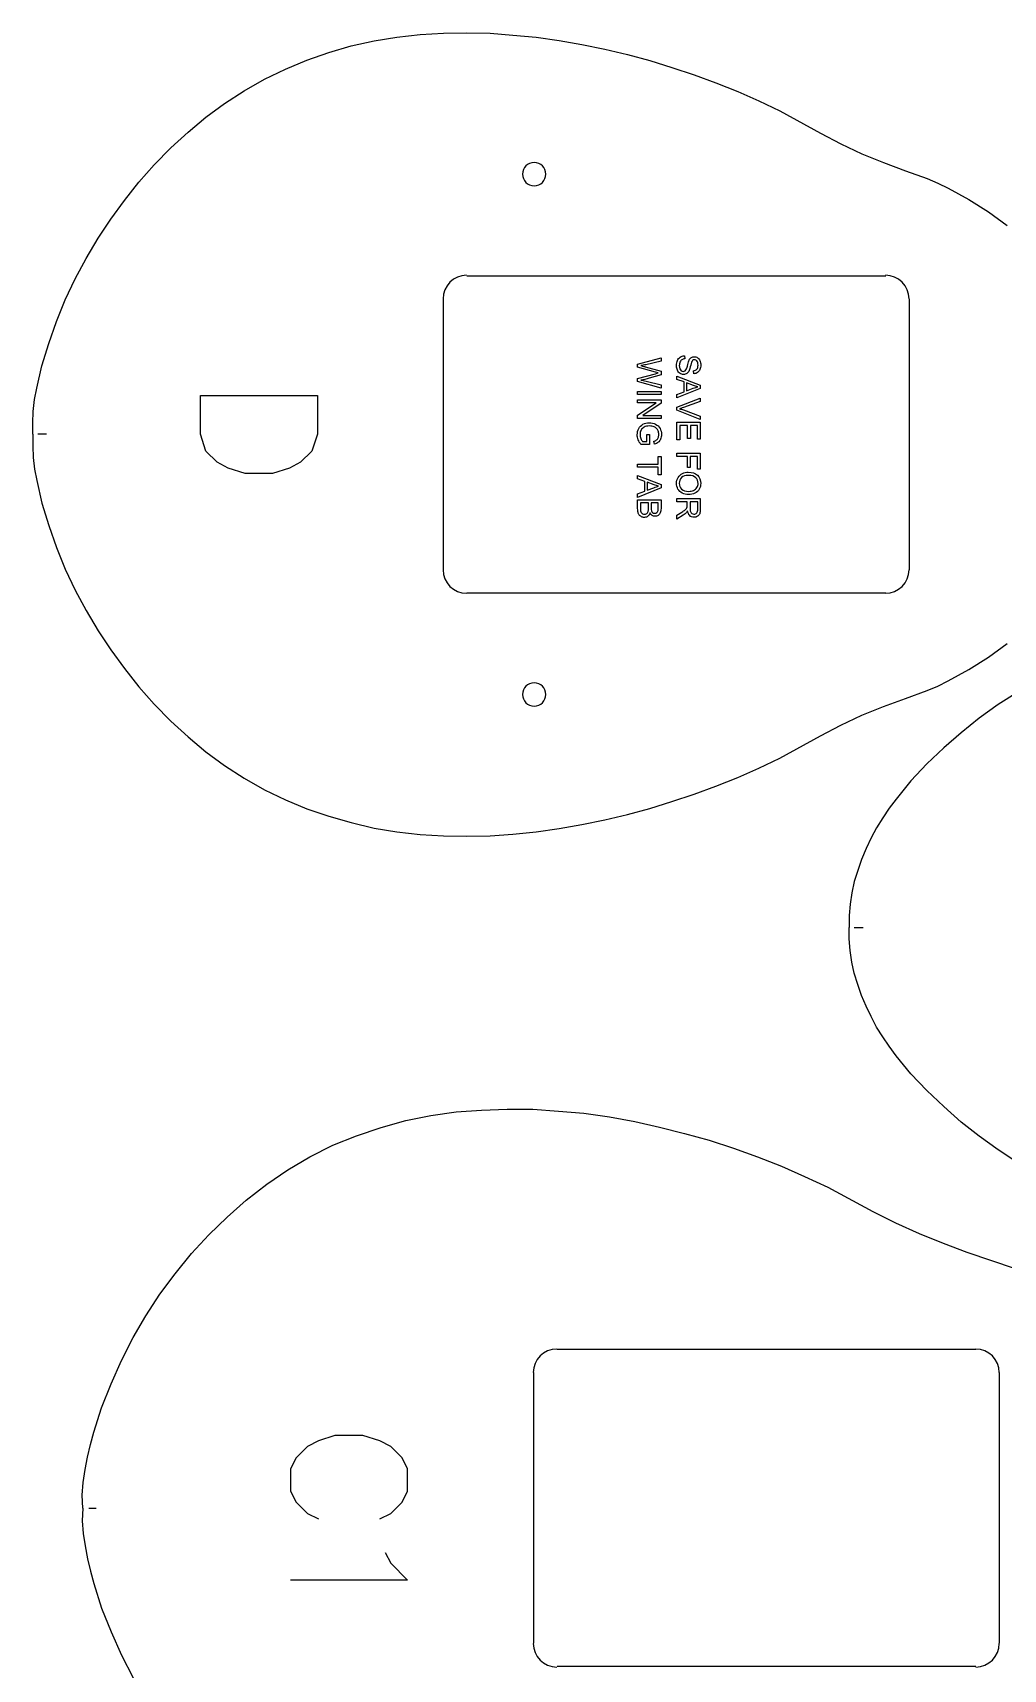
# Model space of a CAD drawing. Extents: x 276 to 490, y 8 to 371.
# Drawn here: x 276 to 381.4, y 193.4 to 371.2 of the extents above; entities that cross this region are included whole.
import ezdxf

# ---------------------------------------------------------------- set-up
doc = ezdxf.new("R2010")
doc.units = 0
doc.layers.add('Layer_1', color=7, linetype='CONTINUOUS')

msp = doc.modelspace()

# ---------------------------------------------------------------- linework, layer by layer
at = {"layer": 'Layer_1', "color": 7}
for p, q in [((308.195081, 369.030716), (310.62603, 369.725265)), ((310.62603, 369.725265), (313.106594, 370.270998)), ((313.106594, 370.270998), (315.587158, 370.667887)), ((315.587158, 370.667887), (318.117309, 370.965547)), ((318.117309, 370.965547), (320.647488, 371.114391)), ((320.647488, 371.114391), (323.177638, 371.164001)), ((323.177638, 371.164001), (325.70782, 371.114391)), ((325.70782, 371.114391), (328.18839, 370.915932)), ((328.18839, 370.915932), (330.71854, 370.667887)), ((330.71854, 370.667887), (333.1991, 370.320612)), ((333.1991, 370.320612), (335.67966, 369.874109)), ((335.67966, 369.874109), (338.16023, 369.37799)), ((303.482026, 367.195114), (305.813746, 368.187323)), ((305.813746, 368.187323), (308.195081, 369.030716)), ((338.16023, 369.37799), (340.64076, 368.782671)), ((340.64076, 368.782671), (343.07171, 368.137708)), ((343.07171, 368.137708), (345.45305, 367.393544)), ((301.199921, 366.103648), (303.482026, 367.195114)), ((345.45305, 367.393544), (347.884, 366.599766)), ((347.884, 366.599766), (350.21572, 365.706759)), ((296.883755, 363.474268), (299.017016, 364.863394)), ((299.017016, 364.863394), (301.199921, 366.103648)), ((350.21572, 365.706759), (352.59704, 364.764165)), ((352.59704, 364.764165), (354.87918, 363.771928)), ((294.849695, 361.985941), (296.883755, 363.474268)), ((354.87918, 363.771928), (357.16129, 362.68049)), ((357.16129, 362.68049), (361.57669, 360.24954)), ((292.914864, 360.34877), (294.849695, 361.985941)), ((291.029619, 358.661984), (292.914864, 360.34877)), ((361.57669, 360.24954), (363.80918, 359.108488)), ((363.80918, 359.108488), (366.09128, 358.01705)), ((289.243632, 356.826382), (291.029619, 358.661984)), ((366.09128, 358.01705), (368.423, 357.074427)), ((287.556846, 354.941138), (289.243632, 356.826382)), ((368.423, 357.074427), (370.80434, 356.18142)), ((370.80434, 356.18142), (373.18567, 355.338055)), ((286.018905, 352.956692), (287.556846, 354.941138)), ((373.18567, 355.338055), (374.32674, 354.841937)), ((374.32674, 354.841937), (375.46781, 354.296203)), ((375.46781, 354.296203), (377.7003, 353.055921)), ((284.530577, 350.92266), (286.018905, 352.956692)), ((377.7003, 353.055921), (379.83359, 351.716438)), ((283.141451, 348.838985), (284.530577, 350.92266)), ((379.83359, 351.716438), (381.86765, 350.228083)), ((281.851583, 346.656081), (283.141451, 348.838985)), ((280.660916, 344.42359), (281.851583, 346.656081)), ((279.569449, 342.141485), (280.660916, 344.42359)), ((323.177633, 344.770865), (368.67107, 344.770865)), ((278.626855, 339.809765), (279.569449, 342.141485)), ((320.647483, 312.821304), (320.647483, 342.240714)), ((371.20122, 342.240714), (371.20122, 312.821304)), ((277.783462, 337.42843), (278.626855, 339.809765)), ((277.039299, 334.99748), (277.783462, 337.42843)), ((346.81487, 336.078327), (346.81494, 336.078334)), ((346.81494, 336.078334), (346.84264, 335.761226)), ((276.493566, 332.566531), (277.039299, 334.99748)), ((341.73223, 335.173098), (344.27256, 335.847168)), ((341.73223, 334.829996), (341.73223, 335.173098)), ((343.6678, 334.291086), (341.73223, 334.829996)), ((341.73223, 333.601422), (343.6678, 334.136866)), ((342.55706, 334.894113), (344.27256, 334.410653)), ((344.27256, 335.502335), (342.60731, 335.115915)), ((344.27256, 335.847168), (344.27256, 335.502335)), ((344.27256, 334.410653), (344.27256, 334.005171)), ((347.82345, 334.132358), (347.79915, 334.454664)), ((276.245521, 331.326249), (276.493566, 332.566531)), ((341.73223, 333.277383), (341.73223, 333.601422)), ((344.27256, 332.580786), (341.73223, 333.277383)), ((342.64023, 333.317238), (344.27256, 332.918688)), ((344.27256, 334.005171), (342.9868, 333.641277)), ((344.27256, 332.918688), (344.27256, 332.580786)), ((345.99878, 333.875897), (348.53911, 332.900314)), ((345.99878, 333.518934), (345.99878, 333.875897)), ((346.76816, 333.239949), (345.99878, 333.518934)), ((348.53911, 332.538153), (345.99878, 331.498456)), ((346.76816, 332.177725), (346.76816, 333.239949)), ((347.04194, 333.14291), (347.04194, 332.281694)), ((347.78706, 332.863925), (347.04194, 333.14291)), ((347.04194, 332.281694), (347.74547, 332.546817)), ((348.53911, 332.900314), (348.53911, 332.538153)), ((276.096677, 330.036352), (276.245521, 331.326249)), ((341.73223, 332.20937), (344.27256, 332.20937)), ((341.73223, 331.873201), (341.73223, 332.20937)), ((344.27256, 331.873201), (341.73223, 331.873201)), ((341.73223, 331.283481), (344.27256, 331.283481)), ((341.73223, 330.961175), (341.73223, 331.283481)), ((341.73223, 329.626896), (343.72845, 330.961175)), ((343.72845, 330.961175), (341.73223, 330.961175)), ((344.27256, 330.938648), (342.27807, 329.60437)), ((344.27256, 332.20937), (344.27256, 331.873201)), ((344.27256, 331.283481), (344.27256, 330.938648)), ((345.99878, 331.881411), (346.76816, 332.177725)), ((345.99878, 331.498456), (345.99878, 331.881411)), ((345.99878, 330.503798), (348.53911, 331.488045)), ((348.53911, 331.124151), (346.69364, 330.463943)), ((348.53911, 331.488045), (348.53911, 331.124151)), ((276.047057, 328.79607), (276.096677, 330.036352)), ((276.047057, 327.555788), (276.047057, 328.79607)), ((341.73223, 329.282063), (341.73223, 329.626896)), ((344.27256, 329.282063), (341.73223, 329.282063)), ((342.27807, 329.60437), (344.27256, 329.60437)), ((344.27256, 329.60437), (344.27256, 329.282063)), ((345.99878, 330.158965), (345.99878, 330.503798)), ((348.53911, 329.164322), (345.99878, 330.158965)), ((345.99878, 328.855867), (348.53911, 328.855867)), ((345.99878, 326.960152), (345.99878, 328.855867)), ((346.69364, 330.193622), (348.53911, 329.507422)), ((348.53911, 329.507422), (348.53911, 329.164322)), ((348.53911, 328.855867), (348.53911, 327.019068)), ((276.047057, 327.555788), (276.047057, 326.26592)), ((277.535384, 327.555788), (276.59279, 327.555788)), ((342.72861, 327.529107), (343.02665, 327.529107)), ((342.72893, 326.782259), (342.72861, 327.529107)), ((343.02665, 327.529107), (343.02865, 326.45302)), ((347.16324, 328.519698), (346.29856, 328.519698)), ((346.29856, 328.519698), (346.29856, 326.960152)), ((347.16324, 327.114373), (347.16324, 328.519698)), ((347.46129, 327.114373), (347.16324, 327.114373)), ((348.23933, 328.519698), (347.46129, 328.519698)), ((347.46129, 328.519698), (347.46129, 327.114373)), ((348.23933, 327.019068), (348.23933, 328.519698)), ((348.53911, 327.019068), (348.23933, 327.019068)), ((276.047057, 326.26592), (276.096677, 325.025638)), ((343.02865, 326.45302), (342.08599, 326.45302)), ((342.25587, 326.782259), (342.72893, 326.782259)), ((343.56234, 326.491143), (343.47914, 326.794388)), ((346.29856, 326.960152), (345.99878, 326.960152)), ((345.99878, 325.491738), (348.53911, 325.491738)), ((345.99878, 325.15557), (345.99878, 325.491738)), ((348.53911, 325.491738), (348.53911, 323.777971)), ((276.096677, 325.025638), (276.245521, 323.785356)), ((276.245521, 323.785356), (276.493566, 322.545074)), ((341.73223, 324.323908), (343.97278, 324.323908)), ((341.73223, 323.987739), (341.73223, 324.323908)), ((343.97278, 323.987739), (341.73223, 323.987739)), ((343.97278, 324.323908), (343.97278, 325.160864)), ((343.97278, 325.160864), (344.27256, 325.160864)), ((343.97278, 323.147317), (343.97278, 323.987739)), ((344.27256, 325.160864), (344.27256, 323.147317)), ((347.15284, 325.15557), (345.99878, 325.15557)), ((347.15284, 323.963383), (347.15284, 325.15557)), ((347.45262, 323.963383), (347.15284, 323.963383)), ((348.23933, 325.15557), (347.45262, 325.15557)), ((347.45262, 325.15557), (347.45262, 323.963383)), ((348.23933, 323.777971), (348.23933, 325.15557)), ((348.53911, 323.777971), (348.23933, 323.777971)), ((276.493566, 322.545074), (277.039299, 320.06451)), ((341.73223, 323.080896), (344.27256, 322.105313)), ((341.73223, 322.723933), (341.73223, 323.080896)), ((342.50161, 322.444948), (341.73223, 322.723933)), ((344.27256, 321.743152), (341.73223, 320.703455)), ((342.50161, 321.382724), (342.50161, 322.444948)), ((342.77539, 322.347909), (342.77539, 321.486693)), ((343.52051, 322.068924), (342.77539, 322.347909)), ((342.77539, 321.486693), (343.47892, 321.751816)), ((344.27256, 323.147317), (343.97278, 323.147317)), ((344.27256, 322.105313), (344.27256, 321.743152)), ((347.23102, 323.096394), (347.23102, 323.096394)), ((347.23602, 323.44296), (347.23602, 323.44296)), ((277.039299, 320.06451), (277.783462, 317.633589)), ((341.7322, 319.480065), (341.73223, 320.448717)), ((341.73223, 321.08641), (342.50161, 321.382724)), ((341.73223, 320.703455), (341.73223, 321.08641)), ((341.73223, 320.448717), (344.27256, 320.448717)), ((342.9053, 320.112549), (342.03201, 320.112548)), ((342.03201, 320.112548), (342.03201, 319.480066)), ((342.9053, 319.52512), (342.9053, 320.112549)), ((343.20514, 320.112548), (343.20514, 319.563242)), ((343.97274, 320.112548), (343.20514, 320.112548)), ((343.97274, 319.604829), (343.97274, 320.112548)), ((344.27256, 320.448717), (344.27256, 319.495661)), ((345.99878, 320.574625), (348.53911, 320.574625)), ((345.99879, 320.238456), (345.99878, 320.574625)), ((347.12686, 320.238456), (345.99879, 320.238456)), ((347.12686, 319.84857), (347.12686, 320.238456)), ((348.25841, 320.238457), (347.41797, 320.238456)), ((347.41797, 320.238456), (347.41797, 319.515867)), ((348.25841, 319.434424), (348.25841, 320.238457)), ((348.53911, 320.574625), (348.53911, 319.448286)), ((345.9988, 318.75862), (346.52731, 319.094789)), ((346.6902, 318.777682), (345.9988, 318.33581)), ((345.9988, 318.33581), (345.9988, 318.75862)), ((277.783462, 317.633589), (278.626855, 315.252226)), ((278.626855, 315.252226), (279.569449, 312.920505)), ((279.569449, 312.920505), (280.660916, 310.6384)), ((280.660916, 310.6384), (281.851583, 308.405909)), ((368.67107, 310.291126), (323.177633, 310.291126)), ((281.851583, 308.405909), (283.141451, 306.223005)), ((283.141451, 306.223005), (284.530577, 304.13933)), ((284.530577, 304.13933), (286.018905, 302.105298)), ((379.83359, 303.34558), (381.86765, 304.833907)), ((377.7003, 302.006069), (379.83359, 303.34558)), ((286.018905, 302.105298), (287.556846, 300.120852)), ((374.32674, 300.220054), (375.46781, 300.765787)), ((375.46781, 300.765787), (377.7003, 302.006069)), ((287.556846, 300.120852), (289.243632, 298.235608)), ((368.423, 297.987563), (370.80434, 298.88057)), ((370.80434, 298.88057), (373.18567, 299.723963)), ((373.18567, 299.723963), (374.32674, 300.220054)), ((383.00007, 299.542863), (380.86678, 298.20338)), ((289.243632, 298.235608), (291.029619, 296.400006)), ((363.80918, 295.953503), (366.09128, 297.044941)), ((366.09128, 297.044941), (368.423, 297.987563)), ((380.86678, 298.20338), (378.83275, 296.715024)), ((291.029619, 296.400006), (292.914864, 294.71322)), ((361.57669, 294.81245), (363.80918, 295.953503)), ((376.8483, 295.127468), (374.96306, 293.490297)), ((378.83275, 296.715024), (376.8483, 295.127468)), ((292.914864, 294.71322), (294.849695, 293.076049)), ((357.16129, 292.3815), (361.57669, 294.81245)), ((374.96306, 293.490297), (373.12746, 291.753924)), ((294.849695, 293.076049), (296.883755, 291.587722)), ((296.883755, 291.587722), (299.017016, 290.198624)), ((354.87918, 291.290062), (357.16129, 292.3815)), ((373.12746, 291.753924), (371.39106, 289.918295)), ((299.017016, 290.198624), (301.199921, 288.958342)), ((350.21572, 289.355231), (352.59704, 290.297825)), ((352.59704, 290.297825), (354.87918, 291.290062)), ((371.39106, 289.918295), (369.8035, 287.933849)), ((301.199921, 288.958342), (303.482026, 287.866876)), ((345.45305, 287.668446), (347.884, 288.462224)), ((347.884, 288.462224), (350.21572, 289.355231)), ((369.8035, 287.933849), (369.05934, 286.94164)), ((303.482026, 287.866876), (305.813746, 286.874667)), ((305.813746, 286.874667), (308.195081, 286.080889)), ((338.16023, 285.684), (340.64076, 286.279348)), ((340.64076, 286.279348), (343.07171, 286.924282)), ((343.07171, 286.924282), (345.45305, 287.668446)), ((369.05934, 286.94164), (368.36479, 285.899789)), ((308.195081, 286.080889), (310.62603, 285.38634)), ((310.62603, 285.38634), (313.106594, 284.790992)), ((313.106594, 284.790992), (315.587158, 284.394103)), ((315.587158, 284.394103), (318.117309, 284.096444)), ((328.18839, 284.146058), (330.71854, 284.394103)), ((330.71854, 284.394103), (333.1991, 284.741378)), ((333.1991, 284.741378), (335.67966, 285.187882)), ((335.67966, 285.187882), (338.16023, 285.684)), ((367.67024, 284.808351), (367.07489, 283.716913)), ((368.36479, 285.899789), (367.67024, 284.808351)), ((318.117309, 284.096444), (320.647488, 283.9476)), ((320.647488, 283.9476), (323.177638, 283.89801)), ((323.177638, 283.89801), (325.70782, 283.9476)), ((325.70782, 283.9476), (328.18839, 284.146058)), ((367.07489, 283.716913), (366.52918, 282.57586)), ((366.03307, 281.385193), (365.63618, 280.194525)), ((366.52918, 282.57586), (366.03307, 281.385193)), ((365.63618, 280.194525), (365.23929, 279.003858)), ((364.99121, 277.763576), (364.79278, 276.523294)), ((365.23929, 279.003858), (364.99121, 277.763576)), ((364.79278, 276.523294), (364.69358, 275.283012)), ((364.69358, 275.283012), (364.69358, 273.99312)), ((364.69358, 272.752866), (364.69358, 273.99312)), ((365.23927, 273.99312), (366.23148, 273.99312)), ((364.79278, 271.512584), (364.69358, 272.752866)), ((364.99121, 270.222688), (364.79278, 271.512584)), ((365.23929, 269.03202), (364.99121, 270.222688)), ((365.63618, 267.791738), (365.23929, 269.03202)), ((366.03307, 266.601071), (365.63618, 267.791738)), ((366.52918, 265.460018), (366.03307, 266.601071)), ((367.07489, 264.318965), (366.52918, 265.460018)), ((367.67024, 263.177913), (367.07489, 264.318965)), ((368.36479, 262.136061), (367.67024, 263.177913)), ((369.05934, 261.094238), (368.36479, 262.136061)), ((369.8035, 260.052414), (369.05934, 261.094238)), ((371.39106, 258.117555), (369.8035, 260.052414)), ((373.12746, 256.281954), (371.39106, 258.117555)), ((374.96306, 254.545553), (373.12746, 256.281954)), ((322.012404, 253.963516), (324.790628, 254.161974)), ((324.790628, 254.161974), (327.568852, 254.261204)), ((327.568852, 254.261204), (330.347076, 254.261204)), ((330.347076, 254.261204), (333.1253, 254.062745)), ((376.8483, 252.858795), (374.96306, 254.545553)), ((313.876163, 252.276758), (316.555158, 253.020922)), ((316.555158, 253.020922), (319.283795, 253.566627)), ((319.283795, 253.566627), (322.012404, 253.963516)), ((333.1253, 254.062745), (335.903524, 253.8147)), ((335.903524, 253.8147), (338.681747, 253.417811)), ((338.681747, 253.417811), (341.410357, 252.921692)), ((341.410357, 252.921692), (344.089351, 252.326345)), ((378.83275, 251.320854), (376.8483, 252.858795)), ((308.617375, 250.341899), (311.197169, 251.383751)), ((311.197169, 251.383751), (313.876163, 252.276758)), ((344.089351, 252.326345), (346.81796, 251.631796)), ((346.81796, 251.631796), (349.496955, 250.887632)), ((349.496955, 250.887632), (352.126363, 250.044239)), ((380.86678, 249.832498), (378.83275, 251.320854)), ((303.755505, 247.662904), (306.136839, 249.101645)), ((306.136839, 249.101645), (308.617375, 250.341899)), ((352.126363, 250.044239), (354.755743, 249.101645)), ((354.755743, 249.101645), (357.335536, 248.059794)), ((383.00007, 248.4434), (380.86678, 249.832498)), ((301.473371, 246.124963), (303.755505, 247.662904)), ((357.335536, 248.059794), (359.865687, 246.968356)), ((299.24088, 244.388562), (301.473371, 246.124963)), ((359.865687, 246.968356), (362.395865, 245.777688)), ((362.395865, 245.777688), (367.257764, 243.148308)), ((297.157205, 242.552961), (299.24088, 244.388562)), ((295.17276, 240.61813), (297.157205, 242.552961)), ((367.257764, 243.148308), (369.7383, 241.908026)), ((369.7383, 241.908026), (372.318093, 240.766974)), ((293.287543, 238.584058), (295.17276, 240.61813)), ((372.318093, 240.766974), (374.897859, 239.725111)), ((291.501557, 236.401182), (293.287543, 238.584058)), ((374.897859, 239.725111), (377.477652, 238.732902)), ((377.477652, 238.732902), (382.73644, 236.946887)), ((289.864385, 234.168663), (291.501557, 236.401182)), ((288.326444, 231.836943), (289.864385, 234.168663)), ((286.937318, 229.455608), (288.326444, 231.836943)), ((285.697035, 226.975044), (286.937318, 229.455608)), ((332.976456, 228.215326), (378.469861, 228.215326)), ((284.555983, 224.444894), (285.697035, 226.975044)), ((283.514159, 221.815486), (284.555983, 224.444894)), ((330.446277, 196.265755), (330.446277, 225.685176)), ((381.000039, 225.685176), (381.000039, 196.265755)), ((282.670767, 219.186106), (283.514159, 221.815486)), ((282.323492, 217.846594), (282.670767, 219.186106)), ((281.976218, 216.457496), (282.323492, 217.846594)), ((281.529714, 213.728887), (281.728144, 215.117985)), ((281.728144, 215.117985), (281.976218, 216.457496)), ((281.430484, 212.339761), (281.529714, 213.728887)), ((281.480099, 210.950663), (281.430484, 212.339761)), ((281.480099, 210.950663), (281.430484, 209.561537)), ((282.125033, 210.950663), (282.918812, 210.950663)), ((281.430484, 209.561537), (281.529714, 208.172428)), ((281.529714, 208.172428), (281.728144, 206.832928)), ((281.728144, 206.832928), (281.976218, 205.443816)), ((281.976218, 205.443816), (282.323492, 204.104316)), ((282.323492, 204.104316), (282.670767, 202.764816)), ((282.670767, 202.764816), (283.514159, 200.085813)), ((283.514159, 200.085813), (284.555983, 197.506034)), ((284.555983, 197.506034), (285.697035, 194.975866)), ((285.697035, 194.975866), (286.937318, 192.495308)), ((378.469861, 193.735587), (332.976456, 193.735587))]:
    msp.add_line(p, q, dxfattribs=at)
at = {"layer": 'Layer_1', "color": 3}
for p, q in [((294.254342, 331.772753), (306.954794, 331.772753)), ((294.254342, 327.555788), (294.254342, 331.772753)), ((306.954794, 331.772753), (306.954794, 327.555788)), ((294.84969, 325.720187), (294.254342, 327.555788)), ((306.954794, 327.555788), (306.359474, 325.720187)), ((296.089972, 324.529519), (294.84969, 325.720187)), ((306.359474, 325.720187), (305.119192, 324.529519)), ((297.280639, 323.884585), (296.089972, 324.529519)), ((299.116241, 323.289237), (297.280639, 323.884585)), ((303.928525, 323.884585), (302.092923, 323.289237)), ((305.119192, 324.529519), (303.928525, 323.884585)), ((302.092923, 323.289237), (299.116241, 323.289237)), ((308.865449, 218.838831), (307.079433, 218.243483)), ((311.891718, 218.838831), (308.865449, 218.838831)), ((313.727347, 218.243483), (311.891718, 218.838831)), ((305.888766, 217.648164), (304.648484, 216.407882)), ((307.079433, 218.243483), (305.888766, 217.648164)), ((314.918015, 217.648164), (313.727347, 218.243483)), ((316.158269, 216.407882), (314.918015, 217.648164)), ((304.648484, 216.407882), (304.053164, 215.217214)), ((304.053164, 215.217214), (304.053164, 212.786265)), ((316.753616, 215.217214), (316.158269, 216.407882)), ((316.753616, 212.786265), (316.753616, 215.217214)), ((304.053164, 212.786265), (304.648484, 211.595598)), ((304.648484, 211.595598), (305.888766, 210.355316)), ((314.918015, 210.355316), (316.158269, 211.595598)), ((316.158269, 211.595598), (316.753616, 212.786265)), ((305.888766, 210.355316), (307.079433, 209.759996)), ((313.727347, 209.759996), (314.918015, 210.355316)), ((314.322667, 206.138371), (314.918015, 204.947706)), ((314.918015, 204.947706), (316.753616, 203.112093)), ((316.753616, 203.112093), (304.053164, 203.112093))]:
    msp.add_line(p, q, dxfattribs=at)
at = {"layer": 'Layer_1', "color": 7}
for points in [[(330.49529, 357.074427), (329.79659, 357.074427), (329.2302, 356.508007), (329.2302, 355.809338)], [(329.2302, 355.809338), (329.2302, 355.110669), (329.79659, 354.544249), (330.49529, 354.544249)], [(331.76038, 355.809338), (331.76038, 356.508007), (331.19396, 357.074427), (330.49529, 357.074427)], [(330.49529, 354.544249), (331.19396, 354.544249), (331.76038, 355.110669), (331.76038, 355.809338)], [(323.152826, 344.820479), (321.741771, 344.820479), (320.597868, 343.676548), (320.597868, 342.265493)], [(371.20122, 342.265493), (371.20122, 343.676548), (370.05734, 344.820479), (368.64626, 344.820479)], [(346.05589, 335.574074), (346.122897, 335.728873), (346.2234, 335.850749), (346.3574, 335.939701)], [(346.3574, 335.939701), (346.492567, 336.027498), (346.645057, 336.073706), (346.81487, 336.078327)], [(347.56526, 335.892917), (347.659987, 335.95183), (347.765687, 335.981287), (347.88236, 335.981287)], [(347.88236, 335.981287), (348.010593, 335.981287), (348.13016, 335.944897), (348.24106, 335.872118)], [(342.60731, 335.115915), (342.43287, 335.074328), (342.259587, 335.038516), (342.08746, 335.008479)], [(342.08746, 335.008479), (342.35894, 334.943786), (342.515473, 334.905664), (342.55706, 334.894113)], [(343.96585, 334.216576), (343.84917, 334.243143), (343.74982, 334.267979), (343.6678, 334.291086)], [(343.6678, 334.136866), (343.829533, 334.181919), (343.928883, 334.208489), (343.96585, 334.216576)], [(345.95539, 334.995309), (345.95539, 335.225198), (345.98889, 335.418119), (346.05589, 335.574074)], [(346.05419, 334.506651), (345.988323, 334.651054), (345.95539, 334.81394), (345.95539, 334.995309)], [(346.33318, 334.172215), (346.214187, 334.249615), (346.12119, 334.361094), (346.05419, 334.506651)], [(346.33145, 335.400798), (346.281783, 335.285276), (346.25695, 335.155314), (346.25695, 335.010912)], [(346.25695, 335.010912), (346.25695, 334.882682), (346.276017, 334.76947), (346.31415, 334.671277)], [(346.31415, 334.671277), (346.352283, 334.573084), (346.40427, 334.500305), (346.47011, 334.452941)], [(346.52899, 335.657257), (346.44813, 335.601804), (346.382283, 335.516317), (346.33145, 335.400798)], [(346.71613, 334.056116), (346.58097, 334.056116), (346.45332, 334.094816), (346.33318, 334.172215)], [(346.47011, 334.452941), (346.53711, 334.404421), (346.60989, 334.380161), (346.68845, 334.380161)], [(346.84264, 335.761226), (346.715567, 335.746206), (346.611017, 335.71155), (346.52899, 335.657257)], [(346.68845, 334.380161), (346.768157, 334.380161), (346.837467, 334.403264), (346.89638, 334.449471)], [(347.07656, 334.161818), (346.972587, 334.09135), (346.852443, 334.056116), (346.71613, 334.056116)], [(346.89638, 334.449471), (346.956447, 334.495678), (347.0067, 334.571922), (347.04714, 334.678204)], [(347.04714, 334.678204), (347.07374, 334.746362), (347.11475, 334.897118), (347.17017, 335.130473)], [(347.33648, 334.489323), (347.268327, 334.341455), (347.181687, 334.232287), (347.07656, 334.161818)], [(347.17017, 335.130473), (347.22677, 335.363827), (347.27991, 335.52729), (347.32959, 335.620863)], [(347.32959, 335.620863), (347.393123, 335.742161), (347.47168, 335.832846), (347.56526, 335.892917)], [(347.49764, 335.052492), (347.43644, 334.778705), (347.38272, 334.590982), (347.33648, 334.489323)], [(347.67958, 335.558478), (347.620647, 335.493785), (347.56, 335.325123), (347.49764, 335.052492)], [(347.90485, 335.657248), (347.81359, 335.657248), (347.7385, 335.624325), (347.67958, 335.558478)], [(347.79915, 334.454664), (347.959723, 334.471991), (348.08102, 334.530907), (348.16304, 334.631413)], [(348.22373, 334.257122), (348.105897, 334.179722), (347.97247, 334.138134), (347.82345, 334.132358)], [(348.17344, 335.518621), (348.099507, 335.611039), (348.009977, 335.657248), (347.90485, 335.657248)], [(348.16304, 334.631413), (348.24506, 334.730762), (348.28607, 334.878052), (348.28607, 335.073284)], [(348.28607, 335.073284), (348.28607, 335.276603), (348.248527, 335.425048), (348.17344, 335.518621)], [(348.49059, 334.589825), (348.430523, 334.445422), (348.34157, 334.334521), (348.22373, 334.257122)], [(348.24106, 335.872118), (348.353113, 335.799339), (348.438023, 335.693059), (348.49579, 335.553278)], [(348.58239, 335.087147), (348.58239, 334.898846), (348.55179, 334.733072), (348.49059, 334.589825)], [(348.49579, 335.553278), (348.553523, 335.413497), (348.58239, 335.25812), (348.58239, 335.087147)], [(342.9868, 333.641277), (342.66796, 333.550015), (342.36818, 333.484168), (342.08746, 333.443735)], [(342.08746, 333.443735), (342.248033, 333.411388), (342.43229, 333.369223), (342.64023, 333.317238)], [(347.74547, 332.546817), (347.959183, 332.627682), (348.134777, 332.687754), (348.27225, 332.727031)], [(348.27225, 332.727031), (348.109363, 332.759378), (347.947633, 332.805009), (347.78706, 332.863925)], [(342.31296, 328.646782), (342.51512, 328.750751), (342.740963, 328.802736), (342.99049, 328.802736)], [(342.99049, 328.802736), (343.23771, 328.802736), (343.468177, 328.751329), (343.68189, 328.648515)], [(346.69364, 330.463943), (346.545773, 330.410803), (346.407147, 330.366327), (346.27776, 330.330516)], [(346.27776, 330.330516), (346.416387, 330.291236), (346.555013, 330.245605), (346.69364, 330.193622)], [(341.68914, 327.504848), (341.68914, 327.754375), (341.74228, 327.981376), (341.84856, 328.185849)], [(341.78794, 326.964205), (341.722073, 327.139798), (341.68914, 327.320013), (341.68914, 327.504848)], [(341.84856, 328.185849), (341.955993, 328.389168), (342.110793, 328.542812), (342.31296, 328.646782)], [(342.10335, 327.998705), (342.029417, 327.849682), (341.99245, 327.691417), (341.99245, 327.52391)], [(341.99245, 327.52391), (341.99245, 327.378352), (342.020183, 327.23626), (342.07565, 327.097634)], [(342.07565, 327.097634), (342.13225, 326.959007), (342.192323, 326.853882), (342.25587, 326.782259)], [(342.44298, 328.340072), (342.290493, 328.261517), (342.177283, 328.147728), (342.10335, 327.998705)], [(343.01135, 328.456172), (342.784923, 328.456172), (342.595467, 328.417472), (342.44298, 328.340072)], [(343.52253, 328.359132), (343.365423, 328.423825), (343.19503, 328.456172), (343.01135, 328.456172)], [(343.77379, 328.199712), (343.69755, 328.26787), (343.613797, 328.32101), (343.52253, 328.359132)], [(343.68189, 328.648515), (343.896763, 328.544545), (344.056183, 328.395522), (344.16015, 328.201445)], [(343.95747, 327.927658), (343.91127, 328.039714), (343.850043, 328.130399), (343.77379, 328.199712)], [(343.78412, 326.93648), (343.858053, 326.993087), (343.91697, 327.073952), (343.96087, 327.179076)], [(344.02847, 327.529107), (344.02847, 327.682751), (344.004803, 327.815601), (343.95747, 327.927658)], [(343.96087, 327.179076), (344.005937, 327.284201), (344.02847, 327.400878), (344.02847, 327.529107)], [(344.22601, 327.033518), (344.167077, 326.884495), (344.08448, 326.767818), (343.97822, 326.683487)], [(344.16015, 328.201445), (344.264123, 328.007368), (344.31611, 327.783833), (344.31611, 327.53084)], [(344.31611, 327.53084), (344.31611, 327.34716), (344.286077, 327.181386), (344.22601, 327.033518)], [(342.08599, 326.45302), (341.954297, 326.618217), (341.854947, 326.788612), (341.78794, 326.964205)], [(343.47914, 326.794388), (343.608527, 326.832508), (343.710187, 326.879872), (343.78412, 326.93648)], [(343.97822, 326.683487), (343.87194, 326.599156), (343.733313, 326.535041), (343.56234, 326.491143)], [(343.47892, 321.751816), (343.69264, 321.832681), (343.868233, 321.892753), (344.0057, 321.93203)], [(344.0057, 321.93203), (343.842813, 321.964377), (343.681083, 322.010008), (343.52051, 322.068924)], [(345.95546, 322.228247), (345.95546, 322.467378), (346.01322, 322.681093), (346.12874, 322.869394)], [(346.11141, 321.61136), (346.007443, 321.801971), (345.95546, 322.0076), (345.95546, 322.228247)], [(346.12874, 322.869394), (346.24426, 323.057695), (346.401947, 323.200364), (346.6018, 323.297402)], [(346.5067, 322.850333), (346.331107, 322.685136), (346.24331, 322.478352), (346.24331, 322.22998)], [(346.24331, 322.22998), (346.24331, 321.976987), (346.33226, 321.769047), (346.51016, 321.606161)], [(347.23102, 323.096394), (346.924887, 323.096394), (346.683447, 323.014374), (346.5067, 322.850333)], [(346.6018, 323.297402), (346.801653, 323.394441), (347.01306, 323.44296), (347.23602, 323.44296)], [(348.04892, 322.839936), (347.886033, 323.010908), (347.6134, 323.096394), (347.23102, 323.096394)], [(347.23602, 323.44296), (347.657673, 323.44296), (347.987487, 323.329749), (348.22546, 323.103326)], [(347.80805, 321.465802), (347.96285, 321.535115), (348.082417, 321.637352), (348.16675, 321.772513)], [(348.29498, 322.224781), (348.29498, 322.462756), (348.21296, 322.667808), (348.04892, 322.839936)], [(348.16675, 321.772513), (348.252237, 321.906518), (348.29498, 322.057274), (348.29498, 322.224781)], [(348.22546, 323.103326), (348.464593, 322.876903), (348.58416, 322.584632), (348.58416, 322.226514)], [(348.58416, 322.226514), (348.58416, 321.992005), (348.528133, 321.7806), (348.41608, 321.592299)], [(346.57408, 321.169488), (346.37076, 321.273458), (346.216537, 321.420749), (346.11141, 321.61136)], [(346.51016, 321.606161), (346.688067, 321.44212), (346.940483, 321.3601), (347.26741, 321.3601)], [(347.26548, 321.013534), (347.007867, 321.013534), (346.7774, 321.065519), (346.57408, 321.169488)], [(347.94648, 321.162557), (347.746627, 321.063208), (347.519627, 321.013534), (347.26548, 321.013534)], [(347.26741, 321.3601), (347.474197, 321.3601), (347.65441, 321.395334), (347.80805, 321.465802)], [(348.41608, 321.592299), (348.30402, 321.403998), (348.147487, 321.260751), (347.94648, 321.162557)], [(341.7738, 319.071118), (341.746067, 319.182019), (341.7322, 319.318334), (341.7322, 319.480065)], [(341.9003, 318.792132), (341.844833, 318.866066), (341.802667, 318.959061), (341.7738, 319.071118)], [(342.13596, 318.606719), (342.0343, 318.656394), (341.955747, 318.718198), (341.9003, 318.792132)], [(342.03201, 319.480066), (342.03201, 319.371475), (342.036043, 319.295231), (342.04411, 319.251332)], [(342.04411, 319.251332), (342.057977, 319.173933), (342.081077, 319.10924), (342.11341, 319.057256)], [(342.11341, 319.057256), (342.145743, 319.005271), (342.19253, 318.962528), (342.25377, 318.929026)], [(342.46866, 318.530475), (342.349673, 318.530475), (342.238773, 318.55589), (342.13596, 318.606719)], [(342.25377, 318.929026), (342.31617, 318.895525), (342.387793, 318.878774), (342.46864, 318.878774)], [(342.46864, 318.878774), (342.563373, 318.878774), (342.645397, 318.903034), (342.71471, 318.951553)], [(342.85335, 318.655239), (342.744763, 318.572063), (342.616533, 318.530475), (342.46866, 318.530475)], [(342.71471, 318.951553), (342.785177, 319.000073), (342.834273, 319.067653), (342.862, 319.154294)], [(343.08382, 319.008736), (343.038753, 318.855092), (342.96193, 318.73726), (342.85335, 318.655239)], [(342.862, 319.154294), (342.890867, 319.239781), (342.9053, 319.363389), (342.9053, 319.52512)], [(343.31602, 318.741881), (343.220133, 318.800797), (343.142733, 318.889748), (343.08382, 319.008736)], [(343.20514, 319.563242), (343.20514, 319.414218), (343.21494, 319.307361), (343.23454, 319.242668)], [(343.23454, 319.242668), (343.25994, 319.157182), (343.302107, 319.093067), (343.36104, 319.050324)], [(343.62273, 318.653507), (343.514137, 318.653507), (343.4119, 318.682965), (343.31602, 318.741881)], [(343.36104, 319.050324), (343.419973, 319.006426), (343.493907, 318.984476), (343.58284, 318.984476)], [(343.58284, 318.984476), (343.667173, 318.984476), (343.741107, 319.004693), (343.80464, 319.045125)], [(343.95716, 318.754011), (343.85088, 318.687008), (343.739403, 318.653507), (343.62273, 318.653507)], [(343.80464, 319.045125), (343.869307, 319.085558), (343.913207, 319.143319), (343.93634, 319.218408)], [(343.93634, 319.218408), (343.960607, 319.293497), (343.97274, 319.422304), (343.97274, 319.604829)], [(344.19456, 319.02953), (344.14376, 318.911698), (344.064627, 318.819858), (343.95716, 318.754011)], [(344.27256, 319.495661), (344.27256, 319.301585), (344.24656, 319.146208), (344.19456, 319.02953)], [(346.52731, 319.094789), (346.679803, 319.192983), (346.79648, 319.273848), (346.87734, 319.337385)], [(347.0281, 319.056667), (346.937993, 318.958473), (346.82536, 318.865478), (346.6902, 318.777682)], [(346.87734, 319.337385), (346.958207, 319.400923), (347.014813, 319.458106), (347.04716, 319.508935)], [(347.1546, 319.259408), (347.111867, 319.170456), (347.0697, 319.102876), (347.0281, 319.056667)], [(347.04716, 319.508935), (347.079493, 319.55861), (347.102027, 319.60944), (347.11476, 319.661424)], [(347.11476, 319.661424), (347.122827, 319.699546), (347.12686, 319.761928), (347.12686, 319.84857)], [(347.39026, 318.718765), (347.266653, 318.835442), (347.1881, 319.015657), (347.1546, 319.259408)], [(347.84599, 318.54375), (347.665777, 318.54375), (347.513867, 318.602088), (347.39026, 318.718765)], [(347.41797, 319.515867), (347.41797, 319.362222), (347.43357, 319.24208), (347.46477, 319.155438)], [(347.46477, 319.155438), (347.497103, 319.068797), (347.547933, 319.002949), (347.61726, 318.957896)], [(347.61726, 318.957896), (347.687727, 318.912842), (347.76397, 318.890316), (347.84599, 318.890316)], [(347.84599, 318.890316), (347.966137, 318.890316), (348.06491, 318.934214), (348.14231, 319.022011)], [(348.22895, 318.649452), (348.11343, 318.578984), (347.985777, 318.54375), (347.84599, 318.54375)], [(348.14231, 319.022011), (348.21971, 319.108652), (348.25841, 319.246123), (348.25841, 319.434424)], [(348.46981, 318.931903), (348.424743, 318.814071), (348.344457, 318.719921), (348.22895, 318.649452)], [(348.53911, 319.448286), (348.53911, 319.221863), (348.51601, 319.049736), (348.46981, 318.931903)], [(320.597868, 312.846112), (320.597868, 311.435057), (321.741771, 310.291126), (323.152826, 310.291126)], [(368.64626, 310.291126), (370.05734, 310.291126), (371.20122, 311.435057), (371.20122, 312.846112)], [(330.49529, 300.567356), (329.79659, 300.567356), (329.2302, 300.000936), (329.2302, 299.302267)], [(331.76038, 299.302267), (331.76038, 300.000936), (331.19396, 300.567356), (330.49529, 300.567356)], [(329.2302, 299.302267), (329.2302, 298.603597), (329.79659, 298.037177), (330.49529, 298.037177)], [(330.49529, 298.037177), (331.19396, 298.037177), (331.76038, 298.603597), (331.76038, 299.302267)], [(332.951648, 228.215326), (331.540565, 228.215326), (330.39669, 227.071423), (330.39669, 225.660368)], [(381.000039, 225.660368), (381.000039, 227.071423), (379.856136, 228.215326), (378.445082, 228.215326)], [(330.39669, 196.24095), (330.39669, 194.829881), (331.540565, 193.685975), (332.951648, 193.685975)], [(378.445082, 193.685975), (379.856136, 193.685975), (381.000039, 194.829881), (381.000039, 196.24095)]]:
    msp.add_open_spline(points, degree=3, dxfattribs=at)

doc.saveas('drawing.dxf')
